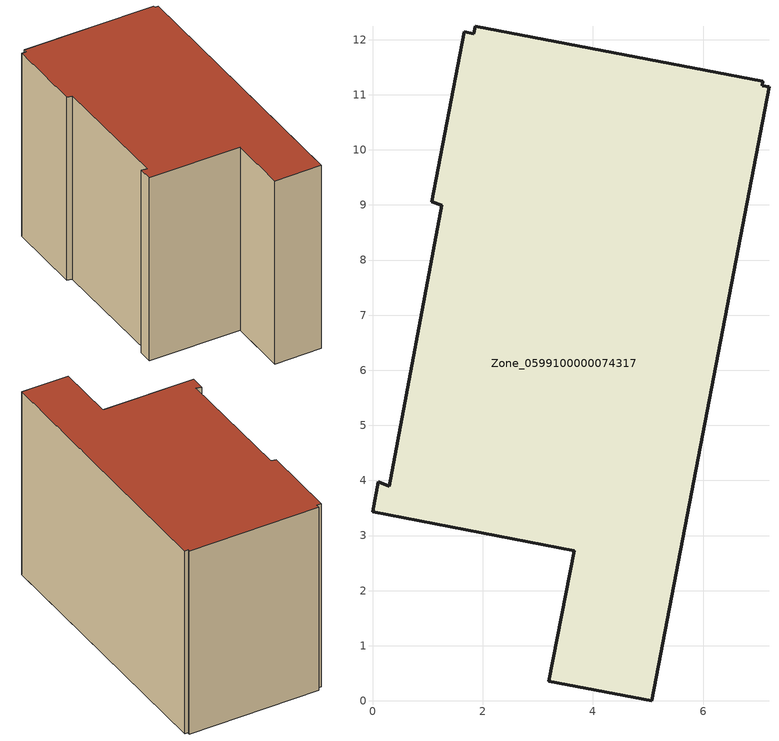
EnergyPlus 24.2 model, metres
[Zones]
Zone_0599100000074317
 floor ground (C_G): 0,3.43 0.1,3.98 0.3,3.9 1.26,9 1.07,9.06 1.66,12.14 1.84,12.11 1.86,12.24 7.08,11.25 7.07,11.17 7.2,11.14 5.07,0 3.2,0.36 3.66,2.73 z0
 wall outside (C_F): 1.84,12.11 1.66,12.14 1.07,9.06 1.26,9 0.3,3.9 0.1,3.98 0,3.43 3.66,2.73 3.2,0.36 5.07,0 7.2,11.14 7.07,11.17 7.08,11.25 1.86,12.24 1.84,12.11 z0:7.91
 roof outside (C_R): 0.1,3.98 0,3.43 3.66,2.73 3.2,0.36 5.07,0 7.2,11.14 7.07,11.17 7.08,11.25 1.86,12.24 1.84,12.11 1.66,12.14 1.07,9.06 1.26,9 0.3,3.9 z7.91
[BUILDING]
Pand.0599100000074317: North Axis=0; Terrain=City; Loads Convergence Tolerance Value=0.04; Temperature Convergence Tolerance Value=0.4; Solar Distribution=FullExterior; Maximum Number of Warmup Days=25; Minimum Number of Warmup Days=1
[Site:Location]
Rotterdam.The.Hague.AP_ZH_NLD Design_Conditions: Latitude=51.96; Longitude=4.45; Time Zone=1; Elevation=-4.5
[SITE:GROUNDTEMPERATURE:BUILDINGSURFACE]
18, 18, 18, 18, 18, 18, 18, 18, 18, 18, 18, 18
[MATERIAL] Thermal Absorptance=0.9; Solar Absorptance=0.7; Visible Absorptance=0.7
Name | Roughness | Thickness | Conductivity | Density | Specific Heat
G.TC.1975-1991 | MediumSmooth | 0.15 | 0.288461 | 540 | 1210
F.TC.1975-1991 | Rough | 0.3 | 0.230769 | 1920 | 840
R.TC.1975-1991 | MediumRough | 0.2 | 0.153846 | 1500 | 1000
[CONSTRUCTION]
C_G: G.TC.1975-1991
C_F: F.TC.1975-1991
C_R: R.TC.1975-1991
[ZONE]
Zone_0599100000074317: Type=1; Multiplier=1; Ceiling Height=Autocalculate; Volume=Autocalculate; Floor Area=autocalculate; Part of Total Floor Area=Yes
[ZONEINFILTRATION:DESIGNFLOWRATE]
Infil_Zone_0599100000074317: Zone or ZoneList or Space or SpaceList=Zone_0599100000074317; Schedule=AlwaysOn; Design Flow Rate Calculation Method=Flow/Area; Flow Rate per Floor Area=0.003; Constant Term Coefficient=1; Temperature Term Coefficient=0; Velocity Term Coefficient=0; Velocity Squared Term Coefficient=0
[HVACTEMPLATE:ZONE:IDEALLOADSAIRSYSTEM]
Zone_0599100000074317: Maximum Heating Supply Air Temperature=50; Minimum Cooling Supply Air Temperature=13; Maximum Heating Supply Air Humidity Ratio=0.0156; Minimum Cooling Supply Air Humidity Ratio=0.0077; Heating Limit=NoLimit; Cooling Limit=NoLimit; Dehumidification Control Type=ConstantSensibleHeatRatio; Cooling Sensible Heat Ratio=0.7; Dehumidification Setpoint=60; Humidification Control Type=None; Humidification Setpoint=30; Outdoor Air Method=None; Outdoor Air Flow Rate per Person=0.00944; Outdoor Air Flow Rate per Zone Floor Area=0; Outdoor Air Flow Rate per Zone=0; Demand Controlled Ventilation Type=None; Outdoor Air Economizer Type=NoEconomizer; Heat Recovery Type=None; Sensible Heat Recovery Effectiveness=0.7; Latent Heat Recovery Effectiveness=0.65
[ZONECONTROL:THERMOSTAT]
ThermostatControl_Zone_0599100000074317: Zone or ZoneList=Zone_0599100000074317; Control Type Schedule=DualSetpointControlType; Control 1=Thermostat_Zone_0599100000074317; Temperature Difference Between Cutout And Setpoint=0
[THERMOSTATSETPOINT:DUALSETPOINT]
Thermostat_Zone_0599100000074317: Heating Setpoint Temperature Schedule=HeatingSetpoint_Zone_0599100000074317; Cooling Setpoint Temperature Schedule=CoolingSetpoint_Zone_0599100000074317
[SCHEDULE:COMPACT]
HeatingSetpoint_Zone_0599100000074317: Through: 12/31, For: AllDays, Until: 24:00, 21
CoolingSetpoint_Zone_0599100000074317: Through: 12/31, For: AllDays, Until: 24:00, 24
DualSetpointControlType: Through: 12/31, For: AllDays, Until: 24:00, 4
AlwaysOn: Through: 12/31, For: AllDays, Until: 24:00, 1
